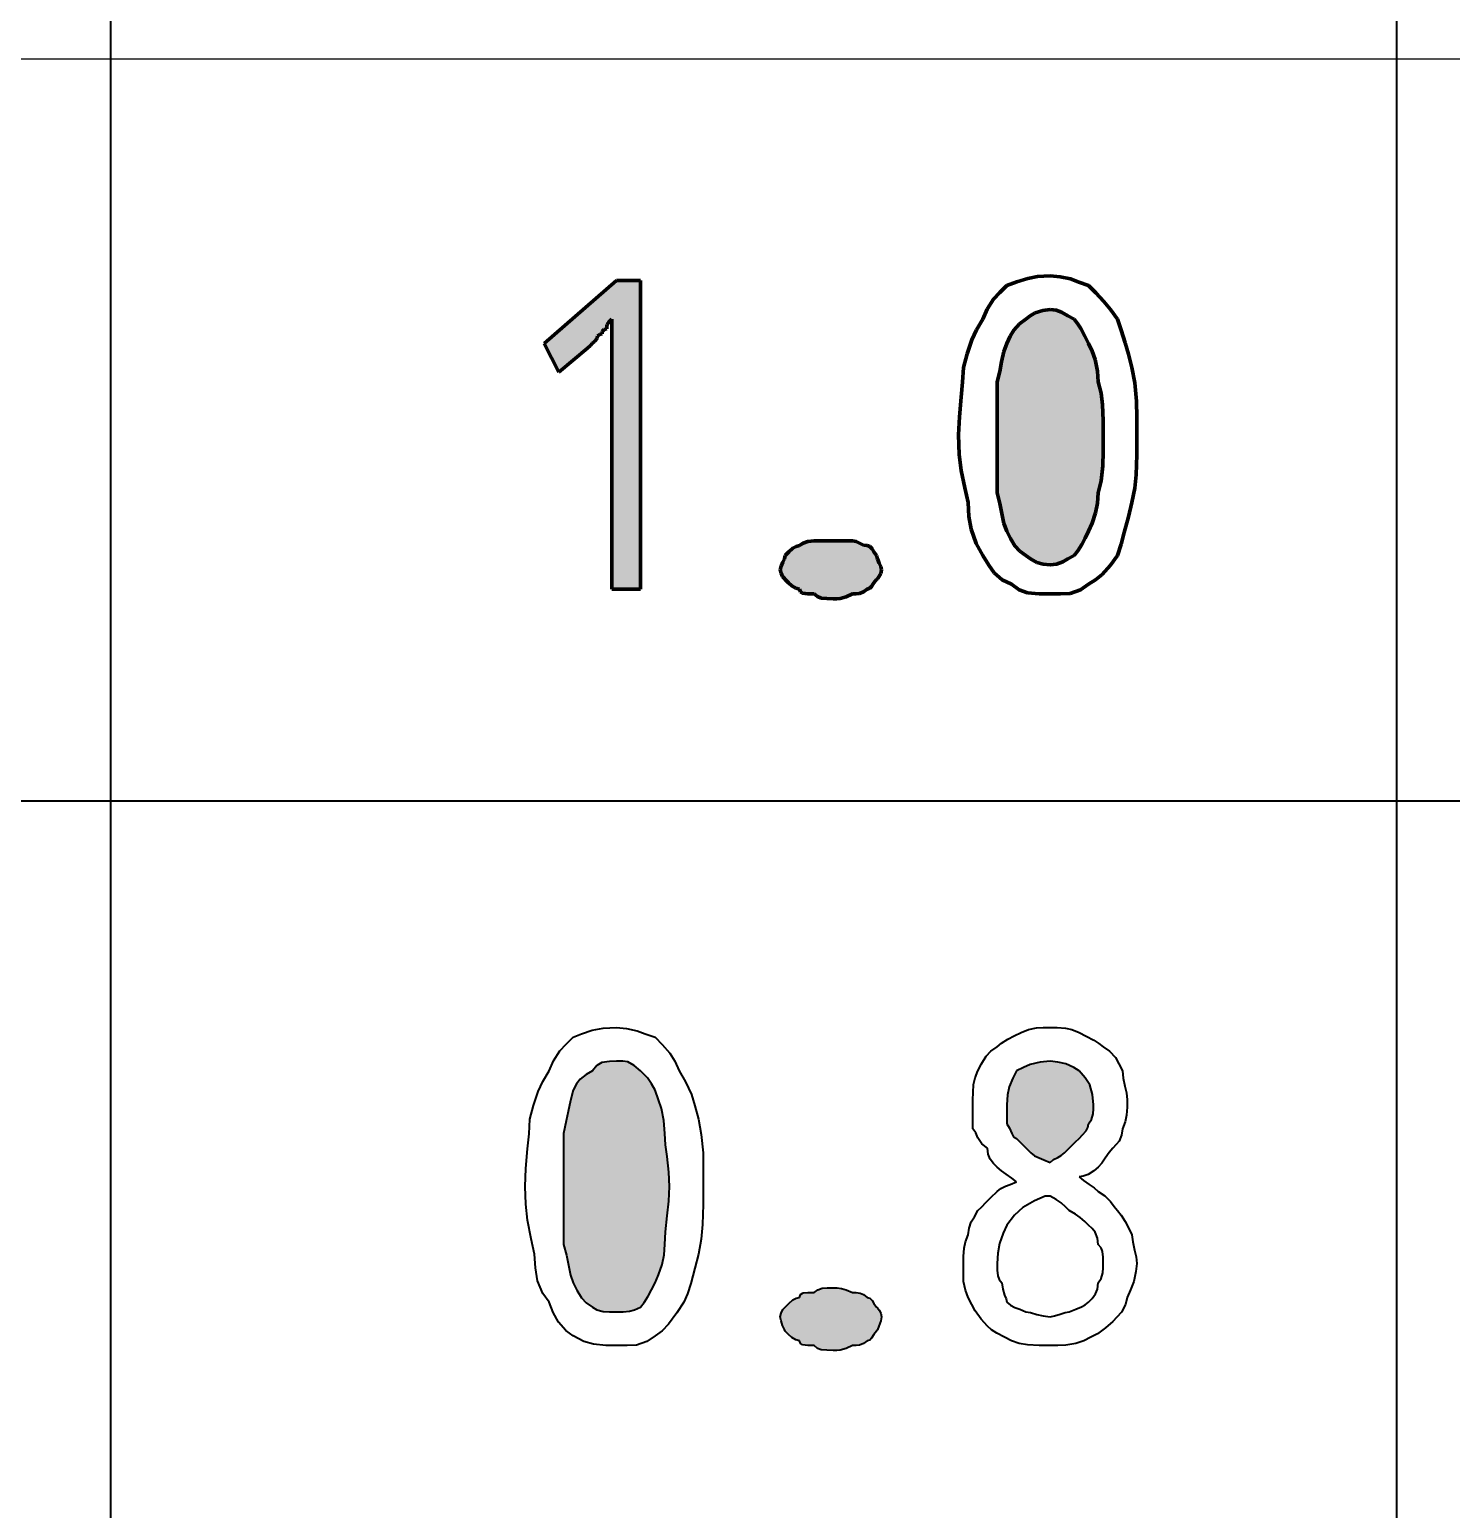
# Model space of a CAD drawing. Extents: x 457 to 4918, y -67 to 391.
# Drawn here: x 3622.17 to 3635.51, y -0.86 to 13.03 of the extents above; entities that cross this region are included whole.
import ezdxf

# ---------------------------------------------------------------- set-up
doc = ezdxf.new("R2010")
doc.units = 0
doc.header["$LTSCALE"] = 40
doc.header["$MEASUREMENT"] = 0
doc.layers.add('at_Entity', color=7, linetype='CONTINUOUS')
doc.layers.add('at_Solid', color=7, linetype='CONTINUOUS')

msp = doc.modelspace()

# ---------------------------------------------------------------- hatches: boundary and pattern name
at = {"layer": 'at_Solid'}
for points in [[(3627.906, 7.778), (3627.635, 7.778), (3627.635, 9.586), (3627.635, 9.62), (3627.635, 9.664), (3627.635, 9.708), (3627.635, 9.767), (3627.635, 9.801), (3627.635, 9.844), (3627.635, 9.889), (3627.635, 9.947), (3627.635, 9.988), (3627.635, 10.043), (3627.635, 10.089), (3627.635, 10.128), (3627.635, 10.169), (3627.635, 10.224), (3627.635, 10.27), (3627.635, 10.309), (3627.609, 10.282), (3627.592, 10.261), (3627.59, 10.245), (3627.59, 10.219), (3627.564, 10.212), (3627.547, 10.195), (3627.545, 10.18), (3627.545, 10.173), (3627.519, 10.166), (3627.502, 10.15), (3627.5, 10.135), (3627.5, 10.128), (3627.473, 10.101), (3627.451, 10.08), (3627.435, 10.064), (3627.409, 10.038), (3627.138, 9.812), (3627.002, 10.083), (3627.68, 10.671), (3627.906, 10.671)], [(3631.251, 9.224), (3631.251, 9.063), (3631.251, 8.899), (3631.251, 8.787), (3631.251, 8.682), (3631.278, 8.581), (3631.3, 8.471), (3631.316, 8.392), (3631.342, 8.32), (3631.376, 8.253), (3631.419, 8.182), (3631.464, 8.134), (3631.522, 8.094), (3631.564, 8.061), (3631.624, 8.028), (3631.683, 8.011), (3631.748, 8.004), (3631.809, 8.012), (3631.869, 8.033), (3631.916, 8.061), (3631.975, 8.094), (3632.008, 8.136), (3632.047, 8.195), (3632.077, 8.255), (3632.11, 8.32), (3632.143, 8.396), (3632.176, 8.494), (3632.194, 8.584), (3632.201, 8.682), (3632.227, 8.792), (3632.243, 8.933), (3632.246, 9.067), (3632.246, 9.224), (3632.245, 9.359), (3632.24, 9.507), (3632.227, 9.616), (3632.201, 9.721), (3632.193, 9.822), (3632.171, 9.932), (3632.143, 10.011), (3632.11, 10.083), (3632.076, 10.15), (3632.038, 10.221), (3632.007, 10.27), (3631.975, 10.309), (3631.914, 10.342), (3631.854, 10.375), (3631.807, 10.393), (3631.748, 10.399), (3631.681, 10.392), (3631.61, 10.37), (3631.562, 10.342), (3631.522, 10.309), (3631.462, 10.267), (3631.408, 10.208), (3631.374, 10.149), (3631.342, 10.083), (3631.315, 10.007), (3631.293, 9.91), (3631.277, 9.82), (3631.251, 9.721), (3631.251, 9.612), (3631.251, 9.476), (3631.251, 9.355)], [(3629.217, 7.959), (3629.224, 7.992), (3629.241, 8.031), (3629.256, 8.061), (3629.262, 8.094), (3629.296, 8.127), (3629.334, 8.161), (3629.365, 8.178), (3629.398, 8.185), (3629.406, 8.192), (3629.433, 8.208), (3629.475, 8.223), (3629.534, 8.23), (3629.568, 8.23), (3629.611, 8.23), (3629.656, 8.23), (3629.714, 8.23), (3629.749, 8.23), (3629.792, 8.23), (3629.836, 8.23), (3629.895, 8.23), (3629.929, 8.223), (3629.967, 8.206), (3629.998, 8.191), (3630.031, 8.185), (3630.058, 8.177), (3630.079, 8.155), (3630.095, 8.127), (3630.121, 8.094), (3630.128, 8.06), (3630.145, 8.022), (3630.16, 7.991), (3630.166, 7.959), (3630.159, 7.925), (3630.143, 7.892), (3630.128, 7.875), (3630.121, 7.868), (3630.094, 7.835), (3630.073, 7.802), (3630.057, 7.785), (3630.031, 7.778), (3629.997, 7.752), (3629.959, 7.735), (3629.928, 7.733), (3629.895, 7.733), (3629.835, 7.706), (3629.78, 7.69), (3629.747, 7.687), (3629.714, 7.687), (3629.654, 7.688), (3629.6, 7.693), (3629.566, 7.707), (3629.534, 7.733), (3629.474, 7.733), (3629.424, 7.738), (3629.405, 7.752), (3629.398, 7.778), (3629.364, 7.786), (3629.326, 7.807), (3629.295, 7.835), (3629.262, 7.868), (3629.255, 7.876), (3629.239, 7.897), (3629.224, 7.926)], [(3627.183, 2.173), (3627.183, 2.031), (3627.183, 1.867), (3627.183, 1.742), (3627.183, 1.63), (3627.21, 1.529), (3627.232, 1.42), (3627.247, 1.341), (3627.274, 1.269), (3627.308, 1.202), (3627.351, 1.13), (3627.396, 1.082), (3627.454, 1.043), (3627.496, 1.017), (3627.556, 1), (3627.615, 0.998), (3627.68, 0.998), (3627.741, 0.998), (3627.801, 1.003), (3627.848, 1.017), (3627.906, 1.043), (3627.94, 1.084), (3627.978, 1.144), (3628.009, 1.203), (3628.042, 1.269), (3628.075, 1.344), (3628.108, 1.442), (3628.126, 1.532), (3628.132, 1.63), (3628.139, 1.747), (3628.156, 1.899), (3628.171, 2.035), (3628.178, 2.173), (3628.171, 2.308), (3628.154, 2.455), (3628.139, 2.565), (3628.132, 2.67), (3628.125, 2.791), (3628.103, 2.905), (3628.075, 2.985), (3628.042, 3.077), (3628.008, 3.137), (3627.97, 3.192), (3627.939, 3.225), (3627.906, 3.258), (3627.846, 3.31), (3627.786, 3.343), (3627.739, 3.348), (3627.68, 3.348), (3627.613, 3.347), (3627.542, 3.337), (3627.494, 3.31), (3627.454, 3.258), (3627.394, 3.223), (3627.339, 3.18), (3627.306, 3.136), (3627.274, 3.077), (3627.247, 2.981), (3627.225, 2.878), (3627.209, 2.788), (3627.183, 2.67), (3627.183, 2.561), (3627.183, 2.425), (3627.183, 2.304)], [(3631.748, 3.348), (3631.655, 3.34), (3631.562, 3.319), (3631.498, 3.29), (3631.432, 3.258), (3631.399, 3.189), (3631.366, 3.108), (3631.348, 3.033), (3631.342, 2.941), (3631.342, 2.9), (3631.342, 2.846), (3631.342, 2.8), (3631.342, 2.76), (3631.369, 2.72), (3631.39, 2.671), (3631.406, 2.638), (3631.432, 2.625), (3631.466, 2.591), (3631.504, 2.553), (3631.535, 2.522), (3631.568, 2.489), (3631.602, 2.462), (3631.645, 2.441), (3631.69, 2.425), (3631.748, 2.399), (3631.782, 2.426), (3631.821, 2.447), (3631.851, 2.463), (3631.884, 2.489), (3631.918, 2.523), (3631.956, 2.561), (3631.987, 2.592), (3632.02, 2.625), (3632.053, 2.659), (3632.086, 2.697), (3632.103, 2.728), (3632.11, 2.76), (3632.136, 2.801), (3632.153, 2.856), (3632.155, 2.902), (3632.155, 2.941), (3632.147, 3.035), (3632.12, 3.128), (3632.078, 3.192), (3632.02, 3.258), (3631.971, 3.291), (3631.895, 3.324), (3631.821, 3.341)], [(3629.217, 0.952), (3629.224, 0.986), (3629.241, 1.019), (3629.256, 1.036), (3629.262, 1.043), (3629.296, 1.076), (3629.334, 1.109), (3629.365, 1.126), (3629.398, 1.133), (3629.406, 1.159), (3629.433, 1.176), (3629.475, 1.178), (3629.534, 1.178), (3629.568, 1.204), (3629.611, 1.221), (3629.656, 1.224), (3629.714, 1.224), (3629.749, 1.223), (3629.792, 1.218), (3629.836, 1.204), (3629.895, 1.178), (3629.929, 1.178), (3629.967, 1.173), (3629.998, 1.159), (3630.031, 1.133), (3630.058, 1.125), (3630.079, 1.104), (3630.095, 1.075), (3630.121, 1.043), (3630.128, 1.035), (3630.145, 1.014), (3630.16, 0.985), (3630.166, 0.952), (3630.159, 0.912), (3630.143, 0.863), (3630.128, 0.83), (3630.121, 0.817), (3630.094, 0.784), (3630.073, 0.75), (3630.057, 0.733), (3630.031, 0.726), (3629.997, 0.7), (3629.959, 0.684), (3629.928, 0.681), (3629.895, 0.681), (3629.835, 0.655), (3629.78, 0.638), (3629.747, 0.636), (3629.714, 0.636), (3629.654, 0.637), (3629.6, 0.642), (3629.566, 0.655), (3629.534, 0.681), (3629.474, 0.682), (3629.424, 0.687), (3629.405, 0.7), (3629.398, 0.726), (3629.364, 0.734), (3629.326, 0.756), (3629.295, 0.784), (3629.262, 0.817), (3629.255, 0.832), (3629.239, 0.869), (3629.224, 0.913)]]:
    msp.add_hatch(color=0, dxfattribs=at).paths.add_polyline_path(points)

# ---------------------------------------------------------------- linework, layer by layer
at = {"layer": 'at_Entity', "color": 7, "lineweight": 40}
for p, q in [((3635.003, -22.191), (3635.003, 26.762)), ((3622.934, -22.191), (3622.934, 19.801))]:
    msp.add_line(p, q, dxfattribs=at)
at = {"layer": 'at_Entity', "color": 0, "lineweight": 70}
for p, q in [((3631.437, 10.659), (3631.54, 10.692)), ((3631.54, 10.692), (3631.631, 10.709)), ((3631.631, 10.709), (3631.748, 10.716)), ((3631.748, 10.716), (3631.843, 10.708)), ((3631.843, 10.708), (3631.941, 10.687)), ((3627.002, 10.083), (3627.68, 10.671)), ((3627.68, 10.671), (3627.906, 10.671)), ((3627.906, 10.671), (3627.906, 7.778)), ((3631.217, 10.496), (3631.276, 10.56)), ((3631.276, 10.56), (3631.342, 10.625)), ((3631.342, 10.625), (3631.437, 10.659)), ((3631.941, 10.687), (3632.018, 10.658)), ((3632.018, 10.658), (3632.11, 10.625)), ((3632.11, 10.625), (3632.178, 10.557)), ((3632.178, 10.557), (3632.254, 10.476)), ((3631.157, 10.403), (3631.217, 10.496)), ((3632.254, 10.476), (3632.316, 10.401)), ((3627.609, 10.282), (3627.592, 10.261)), ((3627.635, 10.309), (3627.609, 10.282)), ((3627.635, 10.27), (3627.635, 10.309)), ((3631.057, 10.211), (3631.116, 10.309)), ((3631.116, 10.309), (3631.157, 10.403)), ((3631.522, 10.309), (3631.462, 10.267)), ((3631.562, 10.342), (3631.522, 10.309)), ((3631.61, 10.37), (3631.562, 10.342)), ((3631.681, 10.392), (3631.61, 10.37)), ((3631.748, 10.399), (3631.681, 10.392)), ((3631.807, 10.393), (3631.748, 10.399)), ((3631.854, 10.375), (3631.807, 10.393)), ((3631.914, 10.342), (3631.854, 10.375)), ((3631.975, 10.309), (3631.914, 10.342)), ((3632.007, 10.27), (3631.975, 10.309)), ((3632.316, 10.401), (3632.381, 10.309)), ((3632.381, 10.309), (3632.415, 10.207)), ((3627.502, 10.15), (3627.5, 10.135)), ((3627.5, 10.135), (3627.5, 10.128)), ((3627.519, 10.166), (3627.502, 10.15)), ((3627.545, 10.173), (3627.519, 10.166)), ((3627.547, 10.195), (3627.545, 10.18)), ((3627.545, 10.18), (3627.545, 10.173)), ((3627.564, 10.212), (3627.547, 10.195)), ((3627.59, 10.219), (3627.564, 10.212)), ((3627.592, 10.261), (3627.59, 10.245)), ((3627.59, 10.245), (3627.59, 10.219)), ((3627.635, 10.224), (3627.635, 10.27)), ((3627.635, 10.169), (3627.635, 10.224)), ((3627.635, 10.128), (3627.635, 10.169)), ((3631.013, 10.116), (3631.057, 10.211)), ((3631.374, 10.149), (3631.342, 10.083)), ((3631.408, 10.208), (3631.374, 10.149)), ((3631.462, 10.267), (3631.408, 10.208)), ((3632.038, 10.221), (3632.007, 10.27)), ((3632.076, 10.15), (3632.038, 10.221)), ((3632.11, 10.083), (3632.076, 10.15)), ((3632.415, 10.207), (3632.453, 10.087)), ((3627.138, 9.812), (3627.002, 10.083)), ((3627.409, 10.038), (3627.138, 9.812)), ((3627.435, 10.064), (3627.409, 10.038)), ((3627.451, 10.08), (3627.435, 10.064)), ((3627.473, 10.101), (3627.451, 10.08)), ((3627.5, 10.128), (3627.473, 10.101)), ((3627.635, 10.089), (3627.635, 10.128)), ((3627.635, 10.043), (3627.635, 10.089)), ((3627.635, 9.988), (3627.635, 10.043)), ((3630.969, 9.985), (3631.013, 10.116)), ((3631.315, 10.007), (3631.293, 9.91)), ((3631.342, 10.083), (3631.315, 10.007)), ((3632.143, 10.011), (3632.11, 10.083)), ((3632.171, 9.932), (3632.143, 10.011)), ((3632.453, 10.087), (3632.484, 9.981)), ((3627.635, 9.947), (3627.635, 9.988)), ((3627.635, 9.889), (3627.635, 9.947)), ((3627.635, 9.844), (3627.635, 9.889)), ((3630.928, 9.719), (3630.935, 9.857)), ((3630.935, 9.857), (3630.969, 9.985)), ((3631.293, 9.91), (3631.277, 9.82)), ((3632.193, 9.822), (3632.171, 9.932)), ((3632.484, 9.981), (3632.517, 9.857)), ((3632.517, 9.857), (3632.543, 9.714)), ((3627.635, 9.801), (3627.635, 9.844)), ((3627.635, 9.767), (3627.635, 9.801)), ((3627.635, 9.708), (3627.635, 9.767)), ((3630.913, 9.579), (3630.928, 9.719)), ((3631.277, 9.82), (3631.251, 9.721)), ((3631.251, 9.721), (3631.251, 9.612)), ((3632.201, 9.721), (3632.193, 9.822)), ((3632.227, 9.616), (3632.201, 9.721)), ((3627.635, 9.664), (3627.635, 9.708)), ((3627.635, 9.62), (3627.635, 9.664)), ((3627.635, 9.586), (3627.635, 9.62)), ((3627.635, 7.778), (3627.635, 9.586)), ((3630.897, 9.393), (3630.913, 9.579)), ((3631.251, 9.612), (3631.251, 9.476)), ((3632.24, 9.507), (3632.227, 9.616)), ((3632.543, 9.714), (3632.56, 9.54)), ((3631.251, 9.476), (3631.251, 9.355)), ((3632.245, 9.359), (3632.24, 9.507)), ((3632.56, 9.54), (3632.562, 9.388)), ((3630.89, 9.224), (3630.897, 9.393)), ((3631.251, 9.355), (3631.251, 9.224)), ((3632.246, 9.224), (3632.245, 9.359)), ((3632.562, 9.388), (3632.562, 9.224)), ((3630.896, 9.041), (3630.89, 9.224)), ((3631.251, 9.224), (3631.251, 9.063)), ((3632.246, 9.067), (3632.246, 9.224)), ((3632.562, 9.224), (3632.561, 9.036)), ((3630.914, 8.891), (3630.896, 9.041)), ((3631.251, 9.063), (3631.251, 8.899)), ((3632.243, 8.933), (3632.246, 9.067)), ((3632.561, 9.036), (3632.556, 8.85)), ((3630.947, 8.728), (3630.914, 8.891)), ((3631.251, 8.899), (3631.251, 8.787)), ((3632.227, 8.792), (3632.243, 8.933)), ((3631.251, 8.787), (3631.251, 8.682)), ((3632.201, 8.682), (3632.227, 8.792)), ((3632.556, 8.85), (3632.543, 8.723)), ((3630.98, 8.591), (3630.947, 8.728)), ((3631.251, 8.682), (3631.278, 8.581)), ((3632.194, 8.584), (3632.201, 8.682)), ((3632.543, 8.723), (3632.517, 8.591)), ((3630.987, 8.46), (3630.98, 8.591)), ((3631.278, 8.581), (3631.3, 8.471)), ((3631.3, 8.471), (3631.316, 8.392)), ((3632.143, 8.396), (3632.176, 8.494)), ((3632.176, 8.494), (3632.194, 8.584)), ((3632.517, 8.591), (3632.483, 8.457)), ((3631.007, 8.34), (3630.987, 8.46)), ((3631.056, 8.204), (3631.007, 8.34)), ((3631.316, 8.392), (3631.342, 8.32)), ((3632.11, 8.32), (3632.143, 8.396)), ((3632.483, 8.457), (3632.445, 8.309)), ((3629.398, 8.185), (3629.406, 8.192)), ((3629.406, 8.192), (3629.433, 8.208)), ((3629.433, 8.208), (3629.475, 8.223)), ((3629.475, 8.223), (3629.534, 8.23)), ((3629.534, 8.23), (3629.568, 8.23)), ((3629.568, 8.23), (3629.611, 8.23)), ((3629.611, 8.23), (3629.656, 8.23)), ((3629.656, 8.23), (3629.714, 8.23)), ((3629.714, 8.23), (3629.749, 8.23)), ((3629.749, 8.23), (3629.792, 8.23)), ((3629.792, 8.23), (3629.836, 8.23)), ((3629.836, 8.23), (3629.895, 8.23)), ((3629.895, 8.23), (3629.929, 8.223)), ((3629.929, 8.223), (3629.967, 8.206)), ((3629.967, 8.206), (3629.998, 8.191)), ((3629.998, 8.191), (3630.031, 8.185)), ((3631.116, 8.094), (3631.056, 8.204)), ((3631.342, 8.32), (3631.376, 8.253)), ((3631.376, 8.253), (3631.419, 8.182)), ((3632.008, 8.136), (3632.047, 8.195)), ((3632.047, 8.195), (3632.077, 8.255)), ((3632.077, 8.255), (3632.11, 8.32)), ((3632.414, 8.199), (3632.381, 8.094)), ((3632.445, 8.309), (3632.414, 8.199)), ((3629.241, 8.031), (3629.256, 8.061)), ((3629.256, 8.061), (3629.262, 8.094)), ((3629.262, 8.094), (3629.296, 8.127)), ((3629.296, 8.127), (3629.334, 8.161)), ((3629.334, 8.161), (3629.365, 8.178)), ((3629.365, 8.178), (3629.398, 8.185)), ((3630.031, 8.185), (3630.058, 8.177)), ((3630.058, 8.177), (3630.079, 8.155)), ((3630.079, 8.155), (3630.095, 8.127)), ((3630.095, 8.127), (3630.121, 8.094)), ((3630.121, 8.094), (3630.128, 8.06)), ((3630.128, 8.06), (3630.145, 8.022)), ((3631.175, 8.003), (3631.116, 8.094)), ((3631.419, 8.182), (3631.464, 8.134)), ((3631.464, 8.134), (3631.522, 8.094)), ((3631.522, 8.094), (3631.564, 8.061)), ((3631.564, 8.061), (3631.624, 8.028)), ((3631.869, 8.033), (3631.916, 8.061)), ((3631.916, 8.061), (3631.975, 8.094)), ((3631.975, 8.094), (3632.008, 8.136)), ((3632.381, 8.094), (3632.314, 8.001)), ((3629.217, 7.959), (3629.224, 7.992)), ((3629.224, 7.926), (3629.217, 7.959)), ((3629.224, 7.992), (3629.241, 8.031)), ((3629.239, 7.897), (3629.224, 7.926)), ((3630.159, 7.925), (3630.143, 7.892)), ((3630.145, 8.022), (3630.16, 7.991)), ((3630.166, 7.959), (3630.159, 7.925)), ((3630.16, 7.991), (3630.166, 7.959)), ((3631.223, 7.93), (3631.175, 8.003)), ((3631.3, 7.865), (3631.223, 7.93)), ((3631.624, 8.028), (3631.683, 8.011)), ((3631.683, 8.011), (3631.748, 8.004)), ((3631.748, 8.004), (3631.809, 8.012)), ((3631.809, 8.012), (3631.869, 8.033)), ((3632.237, 7.913), (3632.176, 7.863)), ((3632.314, 8.001), (3632.237, 7.913)), ((3627.906, 7.778), (3627.635, 7.778)), ((3629.255, 7.876), (3629.239, 7.897)), ((3629.262, 7.868), (3629.255, 7.876)), ((3629.295, 7.835), (3629.262, 7.868)), ((3629.326, 7.807), (3629.295, 7.835)), ((3629.364, 7.786), (3629.326, 7.807)), ((3629.398, 7.778), (3629.364, 7.786)), ((3629.405, 7.752), (3629.398, 7.778)), ((3630.031, 7.778), (3629.997, 7.752)), ((3630.057, 7.785), (3630.031, 7.778)), ((3630.073, 7.802), (3630.057, 7.785)), ((3630.094, 7.835), (3630.073, 7.802)), ((3630.121, 7.868), (3630.094, 7.835)), ((3630.128, 7.875), (3630.121, 7.868)), ((3630.143, 7.892), (3630.128, 7.875)), ((3631.387, 7.823), (3631.3, 7.865)), ((3631.459, 7.771), (3631.387, 7.823)), ((3632.11, 7.823), (3632.035, 7.771)), ((3632.176, 7.863), (3632.11, 7.823)), ((3629.424, 7.738), (3629.405, 7.752)), ((3629.474, 7.733), (3629.424, 7.738)), ((3629.534, 7.733), (3629.474, 7.733)), ((3629.566, 7.707), (3629.534, 7.733)), ((3629.6, 7.693), (3629.566, 7.707)), ((3629.654, 7.688), (3629.6, 7.693)), ((3629.714, 7.687), (3629.654, 7.688)), ((3629.747, 7.687), (3629.714, 7.687)), ((3629.78, 7.69), (3629.747, 7.687)), ((3629.835, 7.706), (3629.78, 7.69)), ((3629.895, 7.733), (3629.835, 7.706)), ((3629.928, 7.733), (3629.895, 7.733)), ((3629.959, 7.735), (3629.928, 7.733)), ((3629.997, 7.752), (3629.959, 7.735)), ((3631.538, 7.744), (3631.459, 7.771)), ((3631.647, 7.734), (3631.538, 7.744)), ((3631.748, 7.733), (3631.647, 7.734)), ((3631.847, 7.733), (3631.748, 7.733)), ((3631.937, 7.737), (3631.847, 7.733)), ((3632.035, 7.771), (3631.937, 7.737))]:
    msp.add_line(p, q, dxfattribs=at)
at = {"layer": 'at_Entity', "color": 0, "lineweight": 40}
for p, q in [((3654.937, 5.789), (3474.899, 5.789)), ((3627.35, 3.607), (3627.453, 3.64)), ((3627.453, 3.64), (3627.556, 3.658)), ((3627.556, 3.658), (3627.68, 3.664)), ((3627.68, 3.664), (3627.775, 3.657)), ((3627.775, 3.657), (3627.873, 3.635)), ((3627.873, 3.635), (3627.95, 3.607)), ((3631.412, 3.586), (3631.477, 3.619)), ((3631.477, 3.619), (3631.545, 3.645)), ((3631.545, 3.645), (3631.621, 3.662)), ((3631.621, 3.662), (3631.683, 3.664)), ((3631.683, 3.664), (3631.748, 3.664)), ((3631.748, 3.664), (3631.816, 3.664)), ((3631.816, 3.664), (3631.893, 3.659)), ((3631.893, 3.659), (3631.954, 3.645)), ((3631.954, 3.645), (3632.02, 3.619)), ((3632.02, 3.619), (3632.087, 3.585)), ((3627.149, 3.445), (3627.208, 3.508)), ((3627.208, 3.508), (3627.274, 3.574)), ((3627.274, 3.574), (3627.35, 3.607)), ((3627.95, 3.607), (3628.042, 3.574)), ((3628.042, 3.574), (3628.109, 3.506)), ((3628.109, 3.506), (3628.18, 3.424)), ((3631.192, 3.444), (3631.251, 3.484)), ((3631.251, 3.484), (3631.293, 3.518)), ((3631.293, 3.518), (3631.353, 3.556)), ((3631.353, 3.556), (3631.412, 3.586)), ((3632.087, 3.585), (3632.158, 3.547)), ((3632.158, 3.547), (3632.206, 3.516)), ((3632.206, 3.516), (3632.246, 3.484)), ((3632.246, 3.484), (3632.306, 3.442)), ((3627.048, 3.258), (3627.089, 3.352)), ((3627.089, 3.352), (3627.149, 3.445)), ((3627.542, 3.337), (3627.494, 3.31)), ((3627.613, 3.347), (3627.542, 3.337)), ((3627.68, 3.348), (3627.613, 3.347)), ((3627.739, 3.348), (3627.68, 3.348)), ((3627.786, 3.343), (3627.739, 3.348)), ((3627.846, 3.31), (3627.786, 3.343)), ((3628.18, 3.424), (3628.228, 3.349)), ((3628.228, 3.349), (3628.268, 3.258)), ((3631.105, 3.325), (3631.148, 3.396)), ((3631.148, 3.396), (3631.192, 3.444)), ((3631.655, 3.34), (3631.562, 3.319)), ((3631.748, 3.348), (3631.655, 3.34)), ((3631.821, 3.341), (3631.748, 3.348)), ((3631.895, 3.324), (3631.821, 3.341)), ((3632.306, 3.442), (3632.361, 3.382)), ((3632.361, 3.382), (3632.394, 3.323)), ((3626.989, 3.159), (3627.048, 3.258)), ((3627.394, 3.223), (3627.339, 3.18)), ((3627.454, 3.258), (3627.394, 3.223)), ((3627.494, 3.31), (3627.454, 3.258)), ((3627.906, 3.258), (3627.846, 3.31)), ((3627.939, 3.225), (3627.906, 3.258)), ((3627.97, 3.192), (3627.939, 3.225)), ((3628.268, 3.258), (3628.328, 3.155)), ((3631.044, 3.192), (3631.07, 3.258)), ((3631.07, 3.258), (3631.105, 3.325)), ((3631.432, 3.258), (3631.399, 3.189)), ((3631.498, 3.29), (3631.432, 3.258)), ((3631.562, 3.319), (3631.498, 3.29)), ((3631.971, 3.291), (3631.895, 3.324)), ((3632.02, 3.258), (3631.971, 3.291)), ((3632.078, 3.192), (3632.02, 3.258)), ((3632.394, 3.323), (3632.427, 3.258)), ((3632.427, 3.258), (3632.434, 3.19)), ((3626.901, 2.933), (3626.944, 3.065)), ((3626.944, 3.065), (3626.989, 3.159)), ((3627.274, 3.077), (3627.247, 2.981)), ((3627.306, 3.136), (3627.274, 3.077)), ((3627.339, 3.18), (3627.306, 3.136)), ((3628.008, 3.137), (3627.97, 3.192)), ((3628.042, 3.077), (3628.008, 3.137)), ((3628.075, 2.985), (3628.042, 3.077)), ((3628.328, 3.155), (3628.383, 3.036)), ((3631.025, 2.986), (3631.026, 3.054)), ((3631.026, 3.054), (3631.031, 3.131)), ((3631.031, 3.131), (3631.044, 3.192)), ((3631.366, 3.108), (3631.348, 3.033)), ((3631.399, 3.189), (3631.366, 3.108)), ((3632.12, 3.128), (3632.078, 3.192)), ((3632.147, 3.035), (3632.12, 3.128)), ((3632.434, 3.19), (3632.45, 3.114)), ((3632.45, 3.114), (3632.465, 3.052)), ((3626.867, 2.806), (3626.901, 2.933)), ((3627.247, 2.981), (3627.225, 2.878)), ((3628.103, 2.905), (3628.075, 2.985)), ((3628.383, 3.036), (3628.416, 2.93)), ((3628.416, 2.93), (3628.449, 2.806)), ((3631.025, 2.921), (3631.025, 2.986)), ((3631.025, 2.859), (3631.025, 2.921)), ((3631.348, 3.033), (3631.342, 2.941)), ((3631.342, 2.941), (3631.342, 2.9)), ((3632.155, 2.941), (3632.147, 3.035)), ((3632.155, 2.902), (3632.155, 2.941)), ((3632.465, 3.052), (3632.472, 2.986)), ((3632.471, 2.919), (3632.466, 2.842)), ((3632.472, 2.986), (3632.471, 2.919)), ((3626.86, 2.668), (3626.867, 2.806)), ((3627.209, 2.788), (3627.183, 2.67)), ((3627.225, 2.878), (3627.209, 2.788)), ((3628.125, 2.791), (3628.103, 2.905)), ((3628.132, 2.67), (3628.125, 2.791)), ((3628.449, 2.806), (3628.475, 2.662)), ((3631.025, 2.783), (3631.025, 2.859)), ((3631.025, 2.715), (3631.025, 2.783)), ((3631.342, 2.9), (3631.342, 2.846)), ((3631.342, 2.846), (3631.342, 2.8)), ((3631.342, 2.8), (3631.342, 2.76)), ((3632.11, 2.76), (3632.136, 2.801)), ((3632.136, 2.801), (3632.153, 2.856)), ((3632.153, 2.856), (3632.155, 2.902)), ((3632.453, 2.781), (3632.427, 2.715)), ((3632.466, 2.842), (3632.453, 2.781)), ((3626.845, 2.527), (3626.86, 2.668)), ((3627.183, 2.67), (3627.183, 2.561)), ((3628.139, 2.565), (3628.132, 2.67)), ((3628.475, 2.662), (3628.492, 2.488)), ((3631.051, 2.676), (3631.025, 2.715)), ((3631.069, 2.63), (3631.051, 2.676)), ((3631.342, 2.76), (3631.369, 2.72)), ((3631.369, 2.72), (3631.39, 2.671)), ((3631.39, 2.671), (3631.406, 2.638)), ((3631.406, 2.638), (3631.432, 2.625)), ((3632.02, 2.625), (3632.053, 2.659)), ((3632.053, 2.659), (3632.086, 2.697)), ((3632.086, 2.697), (3632.103, 2.728)), ((3632.103, 2.728), (3632.11, 2.76)), ((3632.419, 2.655), (3632.397, 2.6)), ((3632.427, 2.715), (3632.419, 2.655)), ((3626.829, 2.342), (3626.845, 2.527)), ((3627.183, 2.561), (3627.183, 2.425)), ((3628.154, 2.455), (3628.139, 2.565)), ((3631.108, 2.575), (3631.069, 2.63)), ((3631.161, 2.534), (3631.108, 2.575)), ((3631.168, 2.476), (3631.161, 2.534)), ((3631.432, 2.625), (3631.466, 2.591)), ((3631.466, 2.591), (3631.504, 2.553)), ((3631.504, 2.553), (3631.535, 2.522)), ((3631.535, 2.522), (3631.568, 2.489)), ((3631.884, 2.489), (3631.918, 2.523)), ((3631.918, 2.523), (3631.956, 2.561)), ((3631.956, 2.561), (3631.987, 2.592)), ((3631.987, 2.592), (3632.02, 2.625)), ((3632.336, 2.534), (3632.302, 2.493)), ((3632.369, 2.567), (3632.336, 2.534)), ((3632.397, 2.6), (3632.369, 2.567)), ((3627.183, 2.425), (3627.183, 2.304)), ((3628.171, 2.308), (3628.154, 2.455)), ((3628.492, 2.488), (3628.494, 2.337)), ((3631.185, 2.431), (3631.168, 2.476)), ((3631.218, 2.388), (3631.185, 2.431)), ((3631.251, 2.354), (3631.218, 2.388)), ((3631.568, 2.489), (3631.602, 2.462)), ((3631.602, 2.462), (3631.645, 2.441)), ((3631.645, 2.441), (3631.69, 2.425)), ((3631.69, 2.425), (3631.748, 2.399)), ((3631.748, 2.399), (3631.782, 2.426)), ((3631.782, 2.426), (3631.821, 2.447)), ((3631.821, 2.447), (3631.851, 2.463)), ((3631.851, 2.463), (3631.884, 2.489)), ((3632.233, 2.393), (3632.201, 2.354)), ((3632.264, 2.439), (3632.233, 2.393)), ((3632.302, 2.493), (3632.264, 2.439)), ((3626.822, 2.173), (3626.829, 2.342)), ((3627.183, 2.304), (3627.183, 2.173)), ((3628.178, 2.173), (3628.171, 2.308)), ((3628.494, 2.337), (3628.494, 2.173)), ((3631.291, 2.321), (3631.251, 2.354)), ((3631.337, 2.29), (3631.291, 2.321)), ((3631.391, 2.252), (3631.337, 2.29)), ((3631.432, 2.218), (3631.391, 2.252)), ((3632.059, 2.27), (3632.02, 2.263)), ((3632.02, 2.263), (3632.061, 2.229)), ((3632.105, 2.287), (3632.059, 2.27)), ((3632.061, 2.229), (3632.115, 2.191)), ((3632.16, 2.32), (3632.105, 2.287)), ((3632.201, 2.354), (3632.16, 2.32)), ((3626.828, 2.009), (3626.822, 2.173)), ((3627.183, 2.173), (3627.183, 2.031)), ((3628.171, 2.035), (3628.178, 2.173)), ((3628.494, 2.173), (3628.493, 2.004)), ((3631.192, 2.069), (3631.251, 2.128)), ((3631.251, 2.128), (3631.286, 2.154)), ((3631.286, 2.154), (3631.329, 2.176)), ((3631.329, 2.176), (3631.373, 2.192)), ((3631.373, 2.192), (3631.432, 2.218)), ((3631.703, 2.082), (3631.602, 2.04)), ((3631.748, 2.082), (3631.703, 2.082)), ((3631.807, 2.05), (3631.748, 2.082)), ((3632.115, 2.191), (3632.161, 2.16)), ((3632.161, 2.16), (3632.201, 2.128)), ((3632.201, 2.128), (3632.261, 2.087)), ((3632.261, 2.087), (3632.315, 2.032)), ((3626.846, 1.857), (3626.828, 2.009)), ((3627.183, 2.031), (3627.183, 1.867)), ((3628.156, 1.899), (3628.171, 2.035)), ((3628.493, 2.004), (3628.488, 1.818)), ((3631.038, 1.888), (3631.07, 1.947)), ((3631.07, 1.947), (3631.105, 1.981)), ((3631.105, 1.981), (3631.148, 2.025)), ((3631.148, 2.025), (3631.192, 2.069)), ((3631.493, 1.975), (3631.414, 1.903)), ((3631.602, 2.04), (3631.493, 1.975)), ((3631.852, 2.019), (3631.807, 2.05)), ((3631.895, 1.981), (3631.852, 2.019)), ((3631.929, 1.947), (3631.895, 1.981)), ((3631.988, 1.914), (3631.929, 1.947)), ((3632.315, 2.032), (3632.349, 1.986)), ((3632.349, 1.986), (3632.381, 1.947)), ((3632.381, 1.947), (3632.415, 1.905)), ((3626.879, 1.683), (3626.846, 1.857)), ((3627.183, 1.867), (3627.183, 1.742)), ((3628.139, 1.747), (3628.156, 1.899)), ((3628.488, 1.818), (3628.475, 1.678)), ((3630.988, 1.782), (3631.009, 1.841)), ((3631.009, 1.841), (3631.038, 1.888)), ((3631.342, 1.811), (3631.308, 1.736)), ((3631.414, 1.903), (3631.342, 1.811)), ((3632.032, 1.883), (3631.988, 1.914)), ((3632.075, 1.845), (3632.032, 1.883)), ((3632.11, 1.811), (3632.075, 1.845)), ((3632.143, 1.778), (3632.11, 1.811)), ((3632.415, 1.905), (3632.453, 1.846)), ((3632.453, 1.846), (3632.484, 1.786)), ((3626.912, 1.54), (3626.879, 1.683)), ((3627.183, 1.742), (3627.183, 1.63)), ((3628.132, 1.63), (3628.139, 1.747)), ((3628.475, 1.678), (3628.449, 1.54)), ((3630.954, 1.655), (3630.98, 1.721)), ((3630.98, 1.721), (3630.988, 1.782)), ((3631.308, 1.736), (3631.275, 1.638)), ((3632.171, 1.745), (3632.143, 1.778)), ((3632.193, 1.69), (3632.171, 1.745)), ((3632.201, 1.63), (3632.193, 1.69)), ((3632.484, 1.786), (3632.517, 1.721)), ((3632.517, 1.721), (3632.524, 1.653)), ((3626.919, 1.409), (3626.912, 1.54)), ((3627.183, 1.63), (3627.21, 1.529)), ((3627.21, 1.529), (3627.232, 1.42)), ((3628.108, 1.442), (3628.126, 1.532)), ((3628.126, 1.532), (3628.132, 1.63)), ((3628.449, 1.54), (3628.415, 1.406)), ((3630.936, 1.517), (3630.941, 1.594)), ((3630.941, 1.594), (3630.954, 1.655)), ((3631.258, 1.548), (3631.251, 1.45)), ((3631.275, 1.638), (3631.258, 1.548)), ((3632.227, 1.598), (3632.201, 1.63)), ((3632.24, 1.564), (3632.227, 1.598)), ((3632.245, 1.51), (3632.24, 1.564)), ((3632.524, 1.653), (3632.54, 1.577)), ((3632.54, 1.577), (3632.555, 1.515)), ((3626.938, 1.29), (3626.919, 1.409)), ((3627.232, 1.42), (3627.247, 1.341)), ((3628.075, 1.344), (3628.108, 1.442)), ((3628.415, 1.406), (3628.377, 1.263)), ((3630.935, 1.45), (3630.936, 1.517)), ((3630.935, 1.358), (3630.935, 1.45)), ((3631.251, 1.45), (3631.252, 1.39)), ((3631.252, 1.39), (3631.257, 1.335)), ((3632.243, 1.364), (3632.246, 1.41)), ((3632.246, 1.45), (3632.245, 1.51)), ((3632.246, 1.41), (3632.246, 1.45)), ((3632.562, 1.45), (3632.554, 1.375)), ((3632.555, 1.515), (3632.562, 1.45)), ((3626.988, 1.171), (3626.938, 1.29)), ((3627.247, 1.341), (3627.274, 1.269)), ((3627.274, 1.269), (3627.308, 1.202)), ((3628.009, 1.203), (3628.042, 1.269)), ((3628.042, 1.269), (3628.075, 1.344)), ((3628.377, 1.263), (3628.346, 1.167)), ((3630.937, 1.283), (3630.935, 1.358)), ((3630.954, 1.202), (3630.937, 1.283)), ((3631.257, 1.335), (3631.27, 1.302)), ((3631.27, 1.302), (3631.296, 1.269)), ((3631.296, 1.269), (3631.304, 1.209)), ((3632.194, 1.21), (3632.201, 1.269)), ((3632.201, 1.269), (3632.227, 1.31)), ((3632.227, 1.31), (3632.243, 1.364)), ((3632.533, 1.282), (3632.504, 1.205)), ((3632.554, 1.375), (3632.533, 1.282)), ((3627.048, 1.088), (3626.988, 1.171)), ((3627.308, 1.202), (3627.351, 1.13)), ((3627.351, 1.13), (3627.396, 1.082)), ((3627.94, 1.084), (3627.978, 1.144)), ((3627.978, 1.144), (3628.009, 1.203)), ((3628.346, 1.167), (3628.313, 1.088)), ((3629.334, 1.109), (3629.365, 1.126)), ((3629.365, 1.126), (3629.398, 1.133)), ((3629.398, 1.133), (3629.406, 1.159)), ((3629.406, 1.159), (3629.433, 1.176)), ((3629.433, 1.176), (3629.475, 1.178)), ((3629.475, 1.178), (3629.534, 1.178)), ((3629.534, 1.178), (3629.568, 1.204)), ((3629.568, 1.204), (3629.611, 1.221)), ((3629.611, 1.221), (3629.656, 1.224)), ((3629.656, 1.224), (3629.714, 1.224)), ((3629.714, 1.224), (3629.749, 1.223)), ((3629.749, 1.223), (3629.792, 1.218)), ((3629.792, 1.218), (3629.836, 1.204)), ((3629.836, 1.204), (3629.895, 1.178)), ((3629.895, 1.178), (3629.929, 1.178)), ((3629.929, 1.178), (3629.967, 1.173)), ((3629.967, 1.173), (3629.998, 1.159)), ((3629.998, 1.159), (3630.031, 1.133)), ((3630.031, 1.133), (3630.058, 1.125)), ((3630.058, 1.125), (3630.079, 1.104)), ((3630.98, 1.133), (3630.954, 1.202)), ((3631.013, 1.068), (3630.98, 1.133)), ((3631.304, 1.209), (3631.32, 1.154)), ((3631.32, 1.154), (3631.335, 1.121)), ((3631.335, 1.121), (3631.342, 1.088)), ((3632.11, 1.088), (3632.143, 1.123)), ((3632.143, 1.123), (3632.176, 1.166)), ((3632.176, 1.166), (3632.194, 1.21)), ((3632.472, 1.133), (3632.457, 1.066)), ((3632.504, 1.205), (3632.472, 1.133)), ((3627.087, 0.99), (3627.048, 1.088)), ((3627.135, 0.902), (3627.087, 0.99)), ((3627.396, 1.082), (3627.454, 1.043)), ((3627.454, 1.043), (3627.496, 1.017)), ((3627.496, 1.017), (3627.556, 1)), ((3627.556, 1), (3627.615, 0.998)), ((3627.615, 0.998), (3627.68, 0.998)), ((3627.68, 0.998), (3627.741, 0.998)), ((3627.741, 0.998), (3627.801, 1.003)), ((3627.801, 1.003), (3627.848, 1.017)), ((3627.848, 1.017), (3627.906, 1.043)), ((3627.906, 1.043), (3627.94, 1.084)), ((3628.245, 0.988), (3628.169, 0.883)), ((3628.313, 1.088), (3628.245, 0.988)), ((3629.217, 0.952), (3629.224, 0.986)), ((3629.224, 0.986), (3629.241, 1.019)), ((3629.241, 1.019), (3629.256, 1.036)), ((3629.256, 1.036), (3629.262, 1.043)), ((3629.262, 1.043), (3629.296, 1.076)), ((3629.296, 1.076), (3629.334, 1.109)), ((3630.079, 1.104), (3630.095, 1.075)), ((3630.095, 1.075), (3630.121, 1.043)), ((3630.121, 1.043), (3630.128, 1.035)), ((3630.128, 1.035), (3630.145, 1.014)), ((3630.145, 1.014), (3630.16, 0.985)), ((3630.16, 0.985), (3630.166, 0.952)), ((3631.046, 1.006), (3631.013, 1.068)), ((3631.101, 0.93), (3631.046, 1.006)), ((3631.342, 1.088), (3631.376, 1.061)), ((3631.376, 1.061), (3631.419, 1.039)), ((3631.419, 1.039), (3631.464, 1.024)), ((3631.464, 1.024), (3631.522, 0.998)), ((3631.522, 0.998), (3631.564, 0.99)), ((3631.564, 0.99), (3631.624, 0.974)), ((3631.624, 0.974), (3631.683, 0.959)), ((3631.789, 0.959), (3631.844, 0.976)), ((3631.844, 0.976), (3631.89, 0.991)), ((3631.89, 0.991), (3631.929, 0.998)), ((3631.929, 0.998), (3631.989, 1.024)), ((3631.989, 1.024), (3632.044, 1.046)), ((3632.044, 1.046), (3632.077, 1.062)), ((3632.077, 1.062), (3632.11, 1.088)), ((3632.419, 0.995), (3632.376, 0.947)), ((3632.457, 1.066), (3632.419, 0.995)), ((3627.206, 0.821), (3627.135, 0.902)), ((3628.169, 0.883), (3628.108, 0.818)), ((3629.224, 0.913), (3629.217, 0.952)), ((3629.239, 0.869), (3629.224, 0.913)), ((3629.255, 0.832), (3629.239, 0.869)), ((3630.143, 0.863), (3630.128, 0.83)), ((3630.159, 0.912), (3630.143, 0.863)), ((3630.166, 0.952), (3630.159, 0.912)), ((3631.161, 0.862), (3631.101, 0.93)), ((3631.2, 0.829), (3631.161, 0.862)), ((3631.683, 0.959), (3631.748, 0.952)), ((3631.748, 0.952), (3631.789, 0.959)), ((3632.268, 0.847), (3632.192, 0.792)), ((3632.336, 0.907), (3632.268, 0.847)), ((3632.376, 0.947), (3632.336, 0.907)), ((3627.274, 0.772), (3627.206, 0.821)), ((3627.372, 0.719), (3627.274, 0.772)), ((3627.464, 0.693), (3627.372, 0.719)), ((3627.966, 0.719), (3627.869, 0.686)), ((3628.042, 0.772), (3627.966, 0.719)), ((3628.108, 0.818), (3628.042, 0.772)), ((3629.262, 0.817), (3629.255, 0.832)), ((3629.295, 0.784), (3629.262, 0.817)), ((3629.326, 0.756), (3629.295, 0.784)), ((3629.364, 0.734), (3629.326, 0.756)), ((3629.398, 0.726), (3629.364, 0.734)), ((3629.405, 0.7), (3629.398, 0.726)), ((3629.424, 0.687), (3629.405, 0.7)), ((3629.997, 0.7), (3629.959, 0.684)), ((3630.031, 0.726), (3629.997, 0.7)), ((3630.057, 0.733), (3630.031, 0.726)), ((3630.073, 0.75), (3630.057, 0.733)), ((3630.094, 0.784), (3630.073, 0.75)), ((3630.121, 0.817), (3630.094, 0.784)), ((3630.128, 0.83), (3630.121, 0.817)), ((3631.249, 0.798), (3631.2, 0.829)), ((3631.32, 0.76), (3631.249, 0.798)), ((3631.387, 0.726), (3631.32, 0.76)), ((3631.459, 0.7), (3631.387, 0.726)), ((3631.538, 0.687), (3631.459, 0.7)), ((3631.99, 0.7), (3631.897, 0.684)), ((3632.065, 0.726), (3631.99, 0.7)), ((3632.13, 0.759), (3632.065, 0.726)), ((3632.192, 0.792), (3632.13, 0.759)), ((3627.579, 0.683), (3627.464, 0.693)), ((3627.68, 0.681), (3627.579, 0.683)), ((3627.779, 0.681), (3627.68, 0.681)), ((3627.869, 0.686), (3627.779, 0.681)), ((3629.474, 0.682), (3629.424, 0.687)), ((3629.534, 0.681), (3629.474, 0.682)), ((3629.566, 0.655), (3629.534, 0.681)), ((3629.6, 0.642), (3629.566, 0.655)), ((3629.654, 0.637), (3629.6, 0.642)), ((3629.714, 0.636), (3629.654, 0.637)), ((3629.747, 0.636), (3629.714, 0.636)), ((3629.78, 0.638), (3629.747, 0.636)), ((3629.835, 0.655), (3629.78, 0.638)), ((3629.895, 0.681), (3629.835, 0.655)), ((3629.928, 0.681), (3629.895, 0.681)), ((3629.959, 0.684), (3629.928, 0.681)), ((3631.647, 0.682), (3631.538, 0.687)), ((3631.748, 0.681), (3631.647, 0.682)), ((3631.821, 0.681), (3631.748, 0.681)), ((3631.897, 0.684), (3631.821, 0.681))]:
    msp.add_line(p, q, dxfattribs=at)
at = {"layer": 'at_Entity', "color": 0}
msp.add_lwpolyline([(3654.937, 12.75), (3474.899, 12.75)], dxfattribs=at)

doc.saveas('drawing.dxf')
